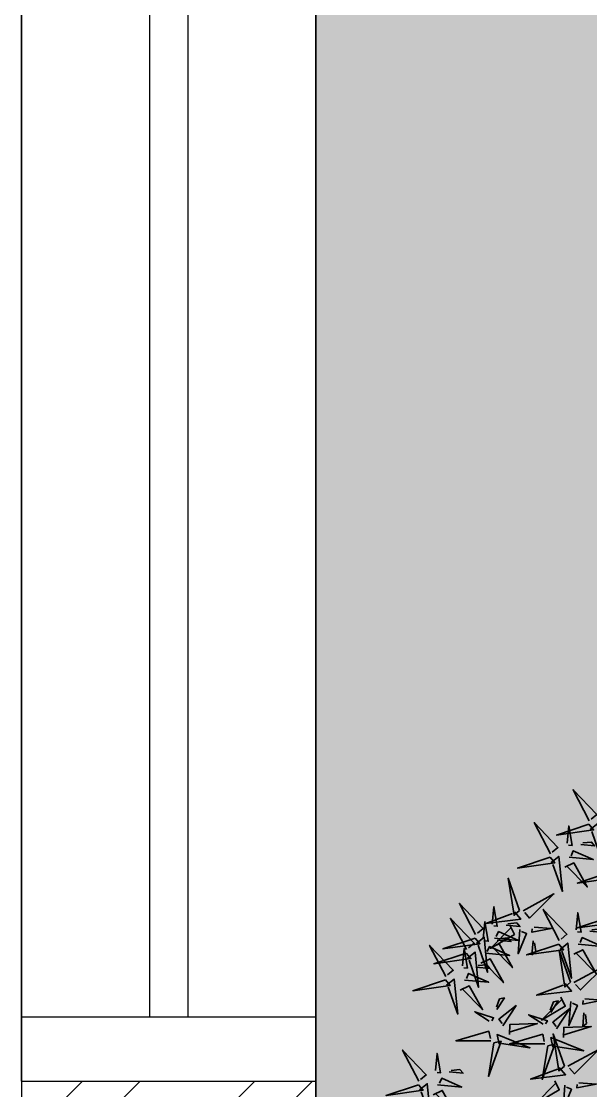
# Model space of a CAD drawing. Header units: millimetres. Extents: x 0 to 59560, y 0 to 21447.
# Drawn here: x 19824 to 20269, y 9210 to 10046 of the extents above; entities that cross this region are included whole.
import ezdxf

# ---------------------------------------------------------------- set-up
doc = ezdxf.new("R2010")
doc.units = ezdxf.units.MM
doc.header["$LTSCALE"] = 150
for name, color, linetype in [('ad-Elevation 10', 8, 'Continuous'), ('ad-Wall', 240, 'Continuous'), ('ad-Wall hatch', 8, 'Continuous')]:
    doc.layers.add(name, color=color, linetype=linetype)
doc.layers.add('ad-Landscape', color=7, linetype='Continuous', lineweight=35, true_color=0x007f00)
doc.layers.add('ad-Landscape 2', color=7, linetype='Continuous', lineweight=35, true_color=0x264c00)

# ---------------------------------------------------------------- blocks, each defined once
blk = doc.blocks.new('zw$7F57')
blk.add_wipeout([(230, 1350), (230, -1350), (0, -1350), (0, 1350)]).dxf.layer = 'ad-Elevation 10'
at = {"layer": 'ad-Elevation 10'}
for points in [[(0, -1350), (0, 1350)], [(230, -1350), (230, 1350)], [(100, 1300), (100, -1300)], [(130, 1300), (130, -1300)]]:
    blk.add_lwpolyline(points, dxfattribs=at)
blk.add_lwpolyline([(0, -1300), (0, -1350), (230, -1350), (230, -1300)], close=True, dxfattribs=at)
blk = doc.blocks.new('$ZCDB_AUDIT_GENERATED_84B5')
at = {"layer": 'ad-Landscape 2'}
for points in [[(103.7, 1424.7), (54.4, 1572.3), (77.9, 1403.4), (103.7, 1424.7)], [(119.4, 1423.2), (261.4, 1496.7), (147.9, 1388.7), (126.6, 1414.5)], [(79.4, 1419.1), (107.8, 1384.6), (-52.4, 1368.4), (70.8, 1412)], [(581.6, 1302), (532.2, 1449.6), (555.7, 1280.7), (581.6, 1302)], [(597.3, 1300.4), (739.2, 1374), (625.7, 1265.9), (604.4, 1291.8)], [(57.7, 1357.7), (77.5, 1316.1), (-31.5, 1255.3), (64.8, 1349.1)], [(103.3, 1337.4), (92.8, 1227.4), (133.3, 1318.7), (110.4, 1328.8)], [(167.7, 1347.1), (246.3, 1339.5), (157.6, 1324.2), (159.1, 1340)], [(704.4, 1206.5), (655.1, 1354.1), (678.6, 1185.2), (704.4, 1206.5)], [(161.7, 1284.2), (155.7, 1221.3), (172.9, 1235.5), (168.8, 1275.6)], [(557.2, 1296.4), (585.7, 1261.9), (425.4, 1245.7), (548.6, 1289.3)], [(720.2, 1205), (862.1, 1278.5), (748.6, 1170.5), (727.3, 1196.4)], [(772.7, 1165.6), (723.3, 1313.2), (746.9, 1144.3), (772.7, 1165.6)], [(303.5, 1094), (304.2, 1253.9), (347.3, 1103.2), (314.4, 1096.3)], [(535.5, 1235), (555.3, 1193.4), (446.4, 1132.5), (542.6, 1226.4)], [(645.6, 1224.3), (724.2, 1216.7), (635.4, 1201.5), (637, 1217.2)], [(788.4, 1164.1), (930.3, 1237.6), (816.9, 1129.6), (795.5, 1155.5)], [(680.1, 1200.9), (708.6, 1166.4), (548.3, 1150.2), (671.5, 1193.8)], [(581.2, 1214.7), (570.7, 1104.6), (611.1, 1195.9), (588.3, 1206.1)], [(393.3, 1101.5), (436.5, 1167.6), (408.8, 1082), (395.6, 1090.6)], [(658.4, 1139.6), (678.2, 1098), (569.2, 1037.1), (665.5, 1130.9)], [(748.4, 1160), (776.8, 1125.5), (616.6, 1109.3), (739.8, 1152.9)], [(639.6, 1161.5), (633.5, 1098.6), (650.8, 1112.8), (646.7, 1152.8)], [(768.4, 1128.9), (847.1, 1121.3), (758.3, 1106.1), (759.8, 1121.8)], [(294.9, 1080.8), (141.2, 1105.5), (301.8, 1048), (294.9, 1080.8)], [(726.6, 1098.6), (746.5, 1057), (637.5, 996.2), (733.8, 1090)], [(704, 1119.3), (693.5, 1009.2), (734, 1100.5), (711.2, 1110.6)], [(830.7, 1007.8), (789.5, 987.1), (726.4, 1094.8), (822.2, 1000.5)], [(772.3, 1078.4), (761.8, 968.3), (802.3, 1059.6), (779.4, 1069.7)], [(836.7, 1088), (915.3, 1080.4), (826.6, 1065.2), (828.1, 1080.9)], [(892.5, 987.3), (858.6, 958.2), (839.1, 1118), (885.2, 995.8)], [(288.5, 1056.7), (332.3, 1065.9), (272.3, 916.4), (290.8, 1045.7)], [(372, 1040), (464.6, 979.6), (402.5, 1057.8), (382.9, 1042.3)], [(446.2, 1067), (499.2, 1032.5), (494.6, 1054.4), (457.2, 1069.3)], [(762.4, 1066), (756.4, 1003.1), (773.6, 1017.3), (769.5, 1057.4)], [(830.7, 1025.1), (824.7, 962.2), (841.9, 976.4), (837.8, 1016.5)], [(289.9, 848.6), (290.5, 1008.4), (333.6, 857.8), (300.8, 850.9)], [(332.8, 1008.9), (378.9, 1007.2), (382.3, 882.5), (343.8, 1011.2)], [(898.5, 963.1), (1045.1, 1015.5), (876.7, 988.5), (898.5, 963.1)], [(745.4, 783.8), (696, 931.4), (719.6, 762.5), (745.4, 783.8)], [(811.3, 961.7), (701, 970), (793.1, 931.4), (802.8, 954.4)], [(897.3, 947.3), (973.8, 807), (863.4, 918.2), (888.9, 940.1)], [(1141.3, 824.7), (1092, 972.3), (1115.5, 803.4), (1141.3, 824.7)], [(120.7, 803.3), (79.5, 782.6), (16.5, 890.3), (112.2, 796)], [(182.5, 782.8), (148.6, 753.6), (129.1, 913.5), (175.2, 791.2)], [(379.6, 856.1), (422.9, 922.2), (395.2, 836.5), (381.9, 845.1)], [(564.8, 755.5), (530.9, 726.4), (511.4, 886.2), (557.5, 764)], [(759.2, 902.3), (696.2, 907), (710.8, 890.1), (750.8, 895)], [(822.2, 897.5), (816.2, 818.8), (799.2, 907.2), (815, 906)], [(1157.1, 823.2), (1299, 896.7), (1185.5, 788.7), (1164.2, 814.6)], [(281.2, 835.4), (127.5, 860.1), (288.1, 802.6), (281.2, 835.4)], [(503, 776), (461.8, 755.3), (398.7, 863), (494.5, 768.7)], [(761.1, 782.3), (903, 855.8), (789.6, 747.8), (768.2, 773.7)], [(188.6, 758.6), (335.2, 810.9), (166.8, 784), (188.6, 758.6)], [(274.9, 811.2), (318.6, 820.4), (258.7, 670.9), (277.2, 800.3)], [(358.3, 794.5), (451, 734.2), (388.8, 812.4), (369.3, 796.8)], [(432.6, 821.6), (485.5, 787.1), (480.9, 808.9), (443.5, 823.9)], [(570.9, 731.3), (717.4, 783.7), (549, 756.7), (570.9, 731.3)], [(1117, 819.1), (1145.4, 784.6), (985.2, 768.4), (1108.4, 812)], [(1291.5, 647.4), (1242.1, 795), (1265.7, 626.1), (1291.5, 647.4)], [(101.4, 757.2), (-8.9, 765.5), (83.2, 726.9), (92.9, 749.9)], [(187.4, 742.8), (263.8, 602.4), (153.5, 713.7), (178.9, 735.5)], [(319.2, 763.5), (365.2, 761.8), (368.6, 637), (330.1, 765.8)], [(483.6, 729.9), (373.4, 738.2), (465.5, 699.6), (475.2, 722.6)], [(721.1, 778.2), (749.5, 743.7), (589.3, 727.5), (712.5, 771.1)], [(1095.3, 757.7), (1115.1, 716.2), (1006.1, 655.3), (1102.4, 749.1)], [(1140.9, 737.5), (1130.4, 627.4), (1170.9, 718.7), (1148, 728.8)], [(1205.3, 747.1), (1283.9, 739.5), (1195.2, 724.3), (1196.7, 740)], [(112.3, 693), (106.3, 614.2), (89.3, 702.6), (105, 701.5)], [(569.7, 715.5), (646.1, 575.2), (535.8, 686.4), (561.2, 708.3)], [(699.3, 716.8), (719.2, 675.2), (610.2, 614.4), (706.4, 708.2)], [(745, 696.6), (734.5, 586.5), (774.9, 677.8), (752.1, 687.9)], [(809.4, 706.2), (888, 698.6), (799.3, 683.4), (800.8, 699.1)], [(868.3, 552), (818.9, 699.6), (842.4, 530.7), (868.3, 552)], [(1073.1, 552), (1023.7, 699.6), (1047.2, 530.7), (1073.1, 552)], [(1199.3, 684.2), (1193.3, 621.3), (1210.5, 635.5), (1206.4, 675.6)], [(1307.2, 645.9), (1449.1, 719.5), (1335.7, 611.4), (1314.3, 637.3)], [(431.6, 670.5), (368.6, 675.2), (383.1, 658.2), (423.1, 663.2)], [(494.6, 665.7), (488.6, 587), (471.6, 675.4), (487.3, 674.2)], [(803.4, 643.3), (797.4, 580.4), (814.6, 594.6), (810.5, 634.7)], [(1267.2, 641.9), (1295.6, 607.4), (1135.4, 591.1), (1258.6, 634.8)]]:
    blk.add_lwpolyline(points, dxfattribs=at)

msp = doc.modelspace()

# ---------------------------------------------------------------- hatches: boundary and pattern name
at = {"transparency": 33554559}
h = msp.add_hatch(color=256, dxfattribs=at)
h.dxf.hatch_style = 1
h.set_gradient(color1=(153, 204, 0), color2=(63, 127, 0), tint=1, name='INVSPHERICAL')
h.paths.add_polyline_path([(20053.8, 8582.27), (22598.8, 8582.27), (22598.8, 12552.27), (20053.8, 12552.27)])
h = msp.add_hatch(dxfattribs=at)
h.set_pattern_fill('GRASS', color=74)
h.set_pattern_definition([(90, (-1077081.74, 678727.299), (-17.96051224, 17.96051224), [4.7625, -31.1585245]), (45, (-1077081.74, 678727.3), (-17.96051224, 17.96051224), [4.7625, -20.6375]), (135, (-1077081.74, 678727.3), (-17.96051224, -17.96051224), [4.7625, -20.6375])])
h.paths.add_polyline_path([(20053.8, 8582.27), (22598.8, 8582.27), (22598.8, 12552.27), (20053.8, 12552.27)])
at = {"layer": 'ad-Wall hatch'}
h = msp.add_hatch(dxfattribs=at)
h.set_pattern_fill('ANSI32', color=256, scale=10)
h.set_pattern_definition([(45, (4273.8, 3722.27), (-67.35192, 67.35192), []), (45, (4318.7, 3722.27), (-67.35192, 67.35192), [])])
h.paths.add_polyline_path([(18463.8, 8252.27), (18463.8, 8582.27), (9003.8, 8582.27), (9003.8, 8352.27), (9308.8, 8352.27), (9308.8, 7652.27), (9423.8, 7652.27), (9423.8, 8352.27), (12623.8, 8352.27), (12623.8, 6852.27), (11123.8, 6852.27), (11123.8, 6737.27), (12623.8, 6737.27), (12623.8, 3952.27), (9423.8, 3952.27), (9423.8, 6737.27), (10323.8, 6737.27), (10323.8, 6852.27), (9308.8, 6852.27), (9308.8, 3952.27), (4653.8, 3952.27), (4653.8, 8352.27), (8103.8, 8352.27), (8103.8, 8582.27), (7903.8, 8582.27), (7903.8, 12552.27), (8103.8, 12552.27), (8103.8, 12782.27), (4653.8, 12782.27), (4653.8, 17247.27), (9003.8, 17247.27), (9003.8, 14372.27), (10123.8, 14372.27), (10123.8, 14487.27), (9118.8, 14487.27), (9118.8, 17247.27), (11573.8, 17247.27), (11573.8, 14487.27), (10923.8, 14487.27), (10923.8, 14372.27), (11573.8, 14372.27), (11573.8, 12667.27), (9118.8, 12667.27), (9118.8, 13277.27), (9003.8, 13277.27), (9003.8, 12552.27), (13813.8, 12552.27), (13813.8, 12782.27), (13713.8, 12782.27), (13713.8, 13597.27), (13598.8, 13597.27), (13598.8, 12782.27), (11803.8, 12782.27), (11803.8, 17247.27), (13598.8, 17247.27), (13598.8, 14397.27), (13713.8, 14397.27), (13713.8, 17247.27), (17143.8, 17247.27), (17143.8, 12782.27), (14713.8, 12782.27), (14713.8, 12552.27), (17258.8, 12552.27), (17258.8, 17247.27), (22368.8, 17247.27), (22368.8, 14127.27), (22598.8, 14127.27), (22598.8, 17477.27), (4423.8, 17477.27), (4423.8, 12552.27), (7673.8, 12552.27), (7673.8, 8582.27), (4423.8, 8582.27), (4423.8, 3722.27), (12853.8, 3722.27), (12853.8, 8352.27), (18233.8, 8352.27), (18233.8, 8252.27)])
h.paths.add_polyline_path([(18463.8, 7402.27), (18233.8, 7402.27), (18233.8, 3722.27), (19163.8, 3722.27), (19163.8, 3952.27), (18463.8, 3952.27)])
h.paths.add_polyline_path([(20013.8, 3722.27), (22598.8, 3722.27), (22598.8, 8582.27), (20053.8, 8582.27), (20053.8, 12552.27), (22598.8, 12552.27), (22598.8, 12927.27), (22368.8, 12927.27), (22368.8, 12782.27), (19823.8, 12782.27), (19823.8, 8352.27), (22368.8, 8352.27), (22368.8, 3952.27), (20013.8, 3952.27)])

# ---------------------------------------------------------------- linework, layer by layer
at = {"layer": 'ad-Elevation 10'}
msp.add_lwpolyline([(20053.8, 8582.27), (22598.8, 8582.27), (22598.8, 12552.27), (20053.8, 12552.27)], close=True, dxfattribs=at)

# ---------------------------------------------------------------- block references
at = {"layer": 'ad-Landscape', "linetype": 'Continuous', "xscale": 0.1713600815364864, "yscale": 0.1713600815364864, "zscale": 0.1713600815364864, "rotation": 90.00000000000014}
msp.add_blockref('$ZCDB_AUDIT_GENERATED_84B5', (20378.15, 9196.65), dxfattribs=at)

# ---------------------------------------------------------------- next in the draw order: block references
msp.add_blockref('zw$7F57', (19823.8, 10567.27))

# ---------------------------------------------------------------- next in the draw order: linework, layer by layer
msp.add_lwpolyline([(20053.8, 8582.27), (20053.8, 12552.27)])
at = {"layer": 'ad-Wall'}
msp.add_lwpolyline([(20013.8, 3722.27), (22598.8, 3722.27), (22598.8, 8582.27), (20053.8, 8582.27), (20053.8, 12552.27), (22598.8, 12552.27), (22598.8, 12927.27), (22368.8, 12927.27), (22368.8, 12782.27), (19823.8, 12782.27), (19823.8, 8352.27), (22368.8, 8352.27), (22368.8, 3952.27), (20013.8, 3952.27)], close=True, dxfattribs=at)

doc.saveas('drawing.dxf')
